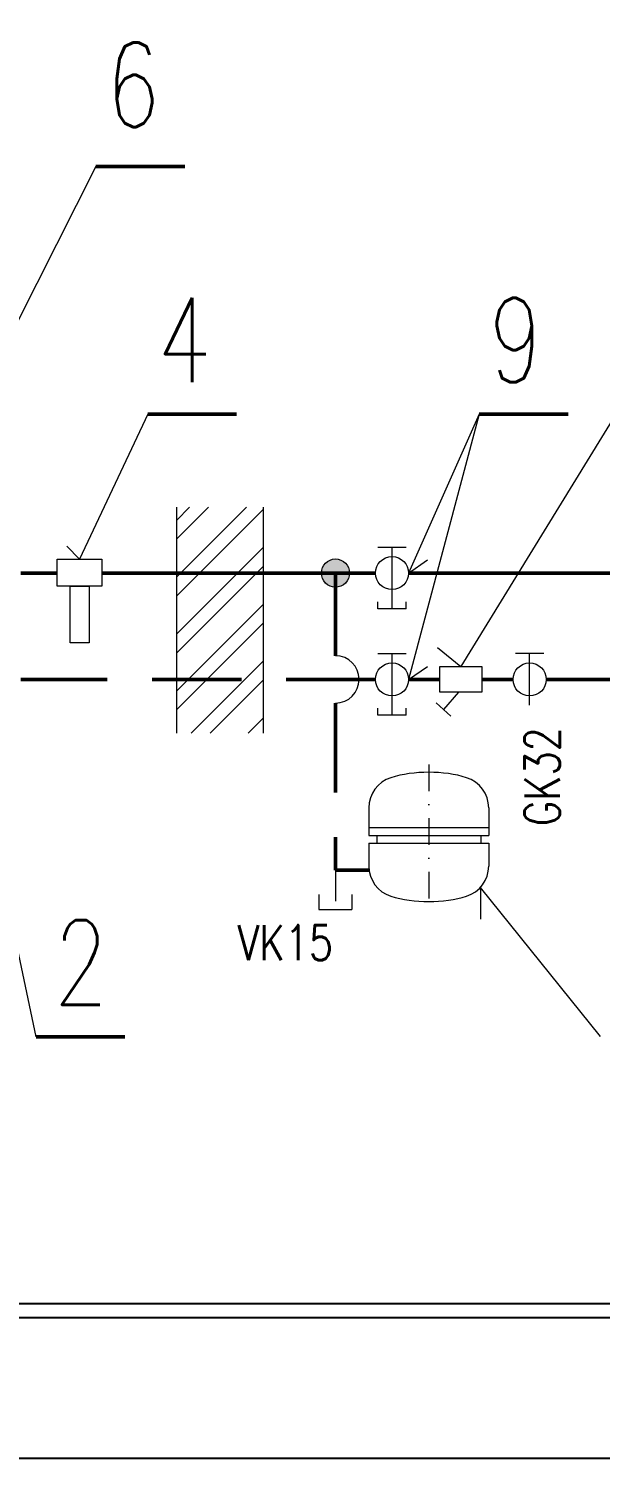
# Model space of a CAD drawing. Header units: millimetres. Extents: x 90740 to 167944, y -39332 to 25855.
# Drawn here: x 139835 to 141867, y 8713 to 13792 of the extents above; entities that cross this region are included whole.
import ezdxf

# ---------------------------------------------------------------- set-up
doc = ezdxf.new("R2010")
doc.units = ezdxf.units.MM
doc.linetypes.add('DASHDOT2', pattern=[12.7, 6.35, -3.175, 0, -3.175])
doc.linetypes.add('DASHED2', pattern=[9.525, 6.35, -3.175])
for name, color, linetype, lineweight in [('ARMATURY', 7, 'Continuous', 9), ('PISMO-R', 6, 'Continuous', 9), ('SPIATOCKA', 5, 'DASHED2', 50), ('STENY', 7, 'Continuous', 9), ('TENKE', 7, 'Continuous', 9), ('UK_PRIVOD', 1, 'Continuous', 50)]:
    doc.layers.add(name, color=color, linetype=linetype, lineweight=lineweight)
doc.layers.add('NETLAC', color=6, linetype='Continuous', plot=False)
doc.layers.add('UK-PRIVOD', color=240, linetype='Continuous')
doc.styles.add('STYLE4', font='romans.shx', dxfattribs={"width": 0.75, "height": 125})
doc.styles.add('TEXT125', font='romans.shx', dxfattribs={"width": 0.8, "height": 100})

msp = doc.modelspace()

# ---------------------------------------------------------------- hatches: boundary and pattern name
at = {"layer": 'TENKE'}
h = msp.add_hatch(color=256, dxfattribs=at)
h.paths.add_polyline_path([(140925.5, 11908.1, 0.414214), (140875.5, 11858.1), (140925.5, 11858.1)])
h.paths.add_polyline_path([(140925.5, 11908.1), (140925.5, 11808.1, 0.414214), (140975.5, 11858.1, 0.414214)])
h.paths.add_polyline_path([(140925.5, 11858.1), (140875.5, 11858.1, 0.414214), (140925.5, 11808.1)])

# ---------------------------------------------------------------- linework, layer by layer
for points in [[(136843.9, 9213.1), (167343.9, 9213.1), (167343.9, 23063.1), (136843.9, 23063.1)], [(136893.9, 9263.1), (167293.9, 9263.1), (167293.9, 23013.1), (136893.9, 23013.1)]]:
    msp.add_lwpolyline(points, close=True)
at = {"layer": 'ARMATURY'}
for p, q in [((141076, 11950.1, 1), (141176.6, 11950.1, 1)), ((141176.6, 11730.9, 1), (141076, 11730.9, 1)), ((141076, 11572.3, 1), (141176.6, 11572.3, 1)), ((141665.6, 11572.3, 1), (141565, 11572.3, 1)), ((141296.3, 11526.2, 1.2), (141445.3, 11526.2, 1.2)), ((141296.3, 11434.5, 1.2), (141296.3, 11526.2, 1.2)), ((141445.3, 11526.2, 1.2), (141445.3, 11434.5, 1.2)), ((141445.3, 11434.5, 1.2), (141296.3, 11434.5, 1.2)), ((141362.7, 11434.5, 1.2), (141309.3, 11373.5, 1.2)), ((141282.8, 11396.6, 1.2), (141335.8, 11350.3, 1.2)), ((141176.6, 11353.1, 1), (141076, 11353.1, 1))]:
    msp.add_line(p, q, dxfattribs=at)
at = {"layer": 'ARMATURY', "ltscale": 2}
for p, q in [((141126.3, 11730.9, 1), (141126.3, 11950.1, 1)), ((141126.3, 11353.1, 1), (141126.3, 11572.3, 1)), ((141615.3, 11388.4, 1), (141615.3, 11572.3, 1)), ((140925.5, 10803.2, 1), (140925.5, 10692.1, 1)), ((140866.9, 10715.9, 1), (140866.9, 10663.3, 1)), ((140984.1, 10715.9, 1), (140984.1, 10663.3, 1)), ((140866.9, 10663.3, 1), (140984.1, 10663.3, 1))]:
    msp.add_line(p, q, dxfattribs=at)
at = {"layer": 'ARMATURY'}
for centre in [(141126.3, 11858.1, 1), (141126.3, 11480.3, 1), (141615.3, 11480.3, 1)]:
    msp.add_circle(centre, 58.8, dxfattribs=at)
msp.add_arc((140925.5, 11480.3, 1.5), 84, 270, 90, dxfattribs=at)
at = {"layer": 'NETLAC'}
msp.add_lwpolyline([(167943.9, 8713.1), (136343.9, 8713.1), (136343.9, 23563.1), (167943.9, 23563.1)], close=True, dxfattribs=at)
at = {"layer": 'PISMO-R', "color": 0}
for p, q in [((140074.2, 13301.9, 0.8), (139629, 12421.9, 0.8)), ((140258.5, 12422, 1), (140016.4, 11907.6, 1.3)), ((141436.4, 12422, 1), (141185.1, 11480.3, 1)), ((141436.4, 12422, 1), (141185.1, 11858.1, 1)), ((141921.7, 12422, 1), (141370.8, 11526.2, 1.2)), ((139862, 10211, 0.8), (139608.7, 11409, 1.3)), ((141866.6, 10211.5, 0.8), (141440.3, 10741.4, 1))]:
    msp.add_line(p, q, dxfattribs=at)
at = {"layer": 'SPIATOCKA', "ltscale": 50}
for p, q in [((140925.5, 11858.1, 1.5), (140925.5, 11564.3, 1.5)), ((141067.5, 11480.3, 1), (139807.6, 11480.3, 1)), ((141296.3, 11480.3, 1), (141185.1, 11480.3, 1)), ((141556.5, 11480.3, 1), (141445.3, 11480.3, 1)), ((141556.5, 11480.3, 1), (141445.3, 11480.3, 1)), ((144367.1, 11480.3, 0.8), (141674.1, 11480.3, 1)), ((140925.5, 11396.3, 1.5), (140925.5, 10803.2, 1.5)), ((141045, 10803.2, 1), (140925.5, 10803.2, 1))]:
    msp.add_line(p, q, dxfattribs=at)
at = {"layer": 'STENY'}
for p, q in [((140360.6, 11843.2, 9), (140609.4, 12092, 9)), ((140360.6, 12092, 9), (140360.6, 11289.7, 9)), ((140360.6, 12045.3, 9), (140407.4, 12092, 9)), ((140360.6, 11978, 9), (140474.7, 12092, 9)), ((140668.5, 12092, 9), (140668.5, 11289.7, 9)), ((140360.6, 11775.9, 9), (140668.5, 12083.8, 9)), ((140360.6, 11641.2, 9), (140668.5, 11949, 9)), ((140360.6, 11573.8, 9), (140668.5, 11881.7, 9)), ((140360.6, 11439.1, 9), (140668.5, 11747, 9)), ((140360.6, 11371.8, 9), (140668.5, 11679.6, 9)), ((140413.3, 11289.7, 9), (140668.5, 11544.9, 9)), ((140480.6, 11289.7, 9), (140668.5, 11477.6, 9)), ((140615.3, 11289.7, 9), (140668.5, 11342.9, 9))]:
    msp.add_line(p, q, dxfattribs=at)
at = {"layer": 'STENY', "linetype": 'DASHDOT2', "ltscale": 15}
msp.add_line((141256.9, 11178.3, 1), (141256.9, 10663.1, 1), dxfattribs=at)
at = {"layer": 'STENY', "ltscale": 2}
for p, q in [((141044.1, 11024.3, 1), (141044.1, 10926.3, 1)), ((141469.7, 11024.3, 1), (141469.7, 10926.3, 1)), ((141044.1, 10954.3, 1), (141469.7, 10954.3, 1)), ((141044.1, 10926.3, 1), (141469.7, 10926.3, 1)), ((141072.1, 10926.3, 1), (141072.1, 10898.3, 1)), ((141441.7, 10926.3, 1), (141441.7, 10898.3, 1)), ((141044.1, 10898.3, 1), (141469.7, 10898.3, 1)), ((141044.1, 10898.3, 1), (141044.1, 10817.1, 1)), ((141469.7, 10898.3, 1), (141469.7, 10817.1, 1))]:
    msp.add_line(p, q, dxfattribs=at)
for centre, start, end in [((141156.1, 11024.3, 1), 107.4126, 180), ((141357.7, 11024.3, 1), 0, 72.5874), ((141156.1, 10817.1, 1), 180, 252.5874), ((141357.7, 10817.1, 1), 287.4126, 0)]:
    msp.add_arc(centre, 112, start, end, dxfattribs=at)
for centre, start_param, end_param in [((141256.9, 11038.3, 1), 4.119757, 5.305021), ((141256.9, 10803.1, 1), 7.261349, 8.446614)]:
    msp.add_ellipse(centre, major_axis=(-240.5, 0), ratio=0.465746, start_param=start_param, end_param=end_param, dxfattribs=at)
at = {"layer": 'TENKE'}
for p, q in [((140016.4, 11907.6, 1.3), (139970.6, 11953.9, 1.3)), ((141185.1, 11858.1, 1), (141251.9, 11904.5, 1)), ((141288.4, 11594, 1.5), (141370.8, 11526.2, 1.2)), ((141185.1, 11480.3, 1), (141251.9, 11526.7, 1)), ((141440.3, 10741.4, 1), (141440.3, 10628.8, 1))]:
    msp.add_line(p, q, dxfattribs=at)
at = {"layer": 'TENKE', "ltscale": 50}
for p, q in [((141076, 11730.9, 1), (141076, 11755.9, 1)), ((141176.6, 11730.9, 1), (141176.6, 11755.9, 1)), ((141076, 11353.1, 1), (141076, 11378.1, 1)), ((141176.6, 11353.1, 1), (141176.6, 11378.1, 1))]:
    msp.add_line(p, q, dxfattribs=at)
at = {"layer": 'TENKE', "elevation": 1.3}
for points in [[(139937.1, 11907.6), (140095.8, 11907.6), (140095.8, 11811.5), (139937.1, 11811.5)], [(139982.8, 11811.5), (140050.1, 11811.5), (140050.1, 11609.7), (139982.8, 11609.7)]]:
    msp.add_lwpolyline(points, close=True, dxfattribs=at)
at = {"layer": 'TENKE'}
msp.add_circle((140925.5, 11858.1, 1.5), 50, dxfattribs=at)
at = {"layer": 'UK_PRIVOD', "ltscale": 2}
for p, q in [((140389.8, 13301.9, 0.8), (140074.2, 13301.9, 0.8)), ((140574.1, 12422, 1), (140258.5, 12422, 1)), ((141752, 12422, 1), (141436.4, 12422, 1)), ((140177.5, 10211, 0.8), (139862, 10211, 0.8))]:
    msp.add_line(p, q, dxfattribs=at)
at = {"layer": 'UK_PRIVOD'}
for p, q in [((139937.1, 11858.1, 1), (139807.6, 11858.1, 1)), ((141067.5, 11858.1, 1), (140095.8, 11858.1, 1)), ((143429.8, 11858.1, 1), (141185.1, 11858.1, 1))]:
    msp.add_line(p, q, dxfattribs=at)

# ---------------------------------------------------------------- texts
at = {"layer": 'ARMATURY', "color": 0, "linetype": 'ByBlock', "ltscale": 2, "style": 'STYLE4', "width": 0.8}
msp.add_text('GK32', height=125, rotation=90, dxfattribs=at).set_placement((141722.4, 10959.1, 0.8))
msp.add_text('VK15', height=125, dxfattribs=at).set_placement((140578.1, 10482.8, 0.8))
at = {"layer": 'UK-PRIVOD', "color": 1, "ltscale": 2, "style": 'TEXT125', "width": 0.75}
msp.add_text('6', height=300, dxfattribs=at).set_placement((140110, 13442.4, 0.8))
at = {"layer": 'UK-PRIVOD', "color": 1, "lineweight": 50, "ltscale": 2, "style": 'TEXT125', "width": 0.75}
for s, p in [('4', (140291.4, 12535.8, 1)), ('9', (141469.3, 12535.8, 1)), ('2', (139924.8, 10324.8, 0.8))]:
    msp.add_text(s, height=300, dxfattribs=at).set_placement(p)

doc.saveas('drawing.dxf')
